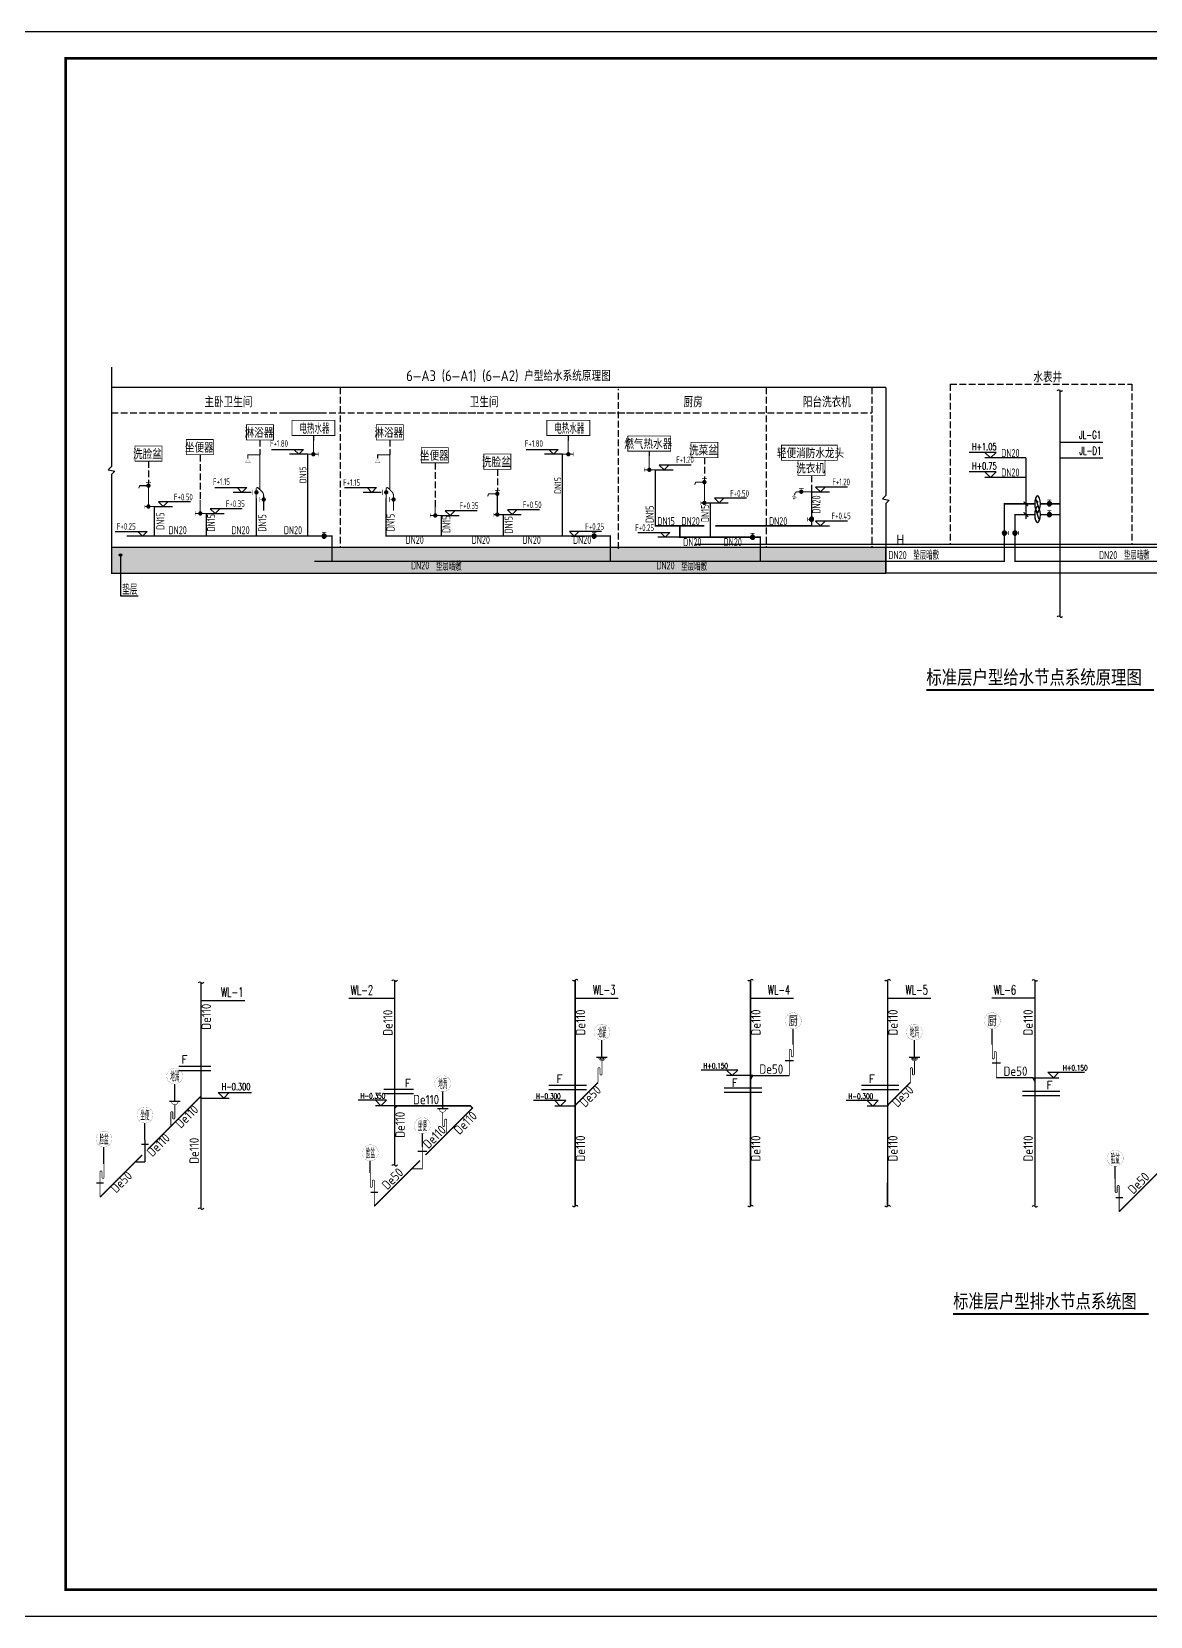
# Model space of a CAD drawing. Extents: x -287580 to -53108, y -522338 to -82629.
# Drawn here: x -115004 to -94034, y -480916 to -451216 of the extents above; entities that cross this region are included whole.
import ezdxf
from ezdxf.enums import TextEntityAlignment as Align

# ---------------------------------------------------------------- set-up
doc = ezdxf.new("R2010")
doc.units = 0
doc.header["$LTSCALE"] = 1000
doc.header["$MEASUREMENT"] = 0
doc.linetypes.add('CONTINOUS', pattern=[0])
doc.linetypes.add('DASH', pattern=[0.35, 0.25, -0.1])
for name, color, linetype in [('DIM_SYMB', 99, 'Continuous'), ('DIM_污水', 3, 'Continuous'), ('DIM_给水', 3, 'Continuous'), ('EQUIP_污水', 7, 'Continuous'), ('EQUIP_给水', 7, 'Continuous'), ('PIPE-污水', 2, 'Continuous'), ('PIPE-给水', 3, 'Continuous'), ('PUB_TITLE', 146, 'Continuous'), ('TWT_DIM', 3, 'Continuous'), ('TWT_ELEV', 3, 'Continuous'), ('TWT_IDEN', 3, 'Continuous'), ('TWT_TEXT', 7, 'Continuous'), ('VALVE_给水', 7, 'Continuous'), ('WP_G_DN', 4, 'Continuous'), ('WP_G_EV', 4, 'Continuous'), ('WP_G_PJ', 7, 'Continuous'), ('套管', 6, 'Continuous'), ('给排水标注', 4, 'Continuous')]:
    doc.layers.add(name, color=color, linetype=linetype)
doc.styles.add('-宋体', font='', dxfattribs={"width": 0.8})
doc.styles.add('-黑体', font='simhei.ttf', dxfattribs={"width": 0.8})
doc.styles.add('_TCH_AXIS', font='COMPLEX', dxfattribs={"bigfont": 'GBCBIG'})
doc.styles.add('_TWT_DIM_ELE', font='SIMPLEX', dxfattribs={"width": 0.8, "height": 2.7, "bigfont": 'HZTXT'})
doc.styles.add('_TWT_SANITARY', font='', dxfattribs={"width": 0.8, "height": 3})
doc.styles.add('_TWT_SERIAL', font='COMPLEX', dxfattribs={"width": 0.8, "height": 3, "bigfont": 'HZTXT'})
doc.styles.add('HZ', font='gbenor.shx', dxfattribs={"bigfont": 'gbcbig.shx'})
doc.styles.get("Standard").update_dxf_attribs({"font": 'gbenor.shx', "bigfont": 'gbcbig.shx'})
doc.styles.get('-宋体').set_extended_font_data('SimSun')
doc.styles.get('_TWT_SANITARY').set_extended_font_data('SimSun')

# ---------------------------------------------------------------- blocks, each defined once
blk = doc.blocks.new('$GS003_2')
at = {"const_width": 30}
blk.add_lwpolyline([(0, 0), (400, 0, -0.443942), (486, -95, 1.105826)], format="xyb", dxfattribs=at)
for points, const_width in [([(231, 100), (359, 100)], 15), ([(296, 0), (296, 100)], 10), ([(486, -95), (551, -133), (439, -154), (533, -182), (468, -193), (525, -207), (494, -228)], 10)]:
    blk.add_lwpolyline(points, dxfattribs=dict(const_width=const_width))
at = {"const_width": 62.5}
blk.add_lwpolyline([(265, 0, 1), (327, 0, 1)], format="xyb", close=True, dxfattribs=at)
at = {"style": 'HZ', "width": 0.7, "flags": 1}
for tag in ['UNIT', 'WHAT', 'SPEC']:
    blk.add_attdef(tag, (0, 0), '', height=0.001, dxfattribs=at)
blk = doc.blocks.new('$BG_1')
blk.add_lwpolyline([(10.23, 1.77), (-1.77, 1.77), (0, 0), (1.77, 1.77)])
at = {"style": 'HZ', "width": 0.7}
blk.add_attdef('BG', text='', height=2.5, dxfattribs=at).set_placement((4.22, 2.77), align=Align.CENTER)
blk = doc.blocks.new('$GS010_2')
for points, const_width in [([(0, 0), (320, 0)], 30), ([(170, 0), (170, 400)], 30), ([(318, -60), (318, 70)], 15)]:
    blk.add_lwpolyline(points, dxfattribs=dict(const_width=const_width))
at = {"const_width": 62.5}
blk.add_lwpolyline([(139, 0, -1), (201, 0, -1)], format="xyb", close=True, dxfattribs=at)
at = {"style": 'HZ', "width": 0.7, "flags": 1}
for tag in ['UNIT', 'WHAT', 'SPEC']:
    blk.add_attdef(tag, (0, 0), '', height=0.001, dxfattribs=at)
blk = doc.blocks.new('$GS002_2')
for points, const_width in [([(92, 700), (242, 700)], 15), ([(170, 702), (170, 0)], 30), ([(170, 602), (420, 602), (450, 527)], 30), ([(0, 0), (273, 0)], 30), ([(273, 44), (273, -56)], 15)]:
    blk.add_lwpolyline(points, dxfattribs=dict(const_width=const_width))
at = {"const_width": 62.5}
for points in [[(139, 602, 1), (201, 602, 1)], [(139, 2, 1), (201, 2, 1)]]:
    blk.add_lwpolyline(points, format="xyb", close=True, dxfattribs=at)
at = {"style": 'HZ', "width": 0.7, "flags": 1}
for tag in ['UNIT', 'WHAT', 'SPEC']:
    blk.add_attdef(tag, (0, 0), '', height=0.001, dxfattribs=at)
blk = doc.blocks.new('$GS013_2')
for points, const_width in [([(106, 606), (106, 1606)], 30), ([(106, 1606), (456, 1606), (456, 1506)], 30), ([(212, 526), (322, 526)], 5), ([(322, 451), (322, 601)], 15), ([(0, 320), (110, 320)], 5), ([(110, 245), (110, 395)], 15)]:
    blk.add_lwpolyline(points, dxfattribs=dict(const_width=const_width))
at = {"const_width": 5}
blk.add_lwpolyline([(456, 1506), (531, 1376), (381, 1376)], close=True, dxfattribs=at)
at = {"const_width": 30}
blk.add_lwpolyline([(0, 0), (0, 434, -0.174699), (37, 537), (151, 651, -0.473687), (212, 645), (212, 358)], format="xyb", dxfattribs=at)
at = {"const_width": 62.5}
for points in [[(178, 527, 1), (240, 527, 1)], [(-34, 321, 1), (28, 321, 1)]]:
    blk.add_lwpolyline(points, format="xyb", close=True, dxfattribs=at)
at = {"style": 'HZ', "width": 0.7, "flags": 1}
for tag in ['UNIT', 'WHAT', 'SPEC']:
    blk.add_attdef(tag, (0, 0), '', height=0.001, dxfattribs=at)
blk = doc.blocks.new('asdfsghh')
at = {"const_width": 11.9}
for points in [[(-1138458, 119338), (-1138380, 119338)], [(-1138419, 119295), (-1138419, 119338)]]:
    blk.add_lwpolyline(points, dxfattribs=at)
at = {"const_width": 39.5}
blk.add_lwpolyline([(-1138439, 119266, -1), (-1138399, 119266, -1)], format="xyb", close=True, dxfattribs=at)
blk.add_circle((-1138419, 119266), 39.8)
blk = doc.blocks.new('$TwtSys$00000132')
at = {"elevation": 0}
blk.add_lwpolyline([(7, -101, -0.575183), (0, 0, 0.604745), (-11, 101, 16.924828)], format="xyb", dxfattribs=at)
blk = doc.blocks.new('$ATTACHMENT$00000054')
at = {"const_width": 30}
blk.add_lwpolyline([(0, 0), (0, 944, -1), (75, 944), (75, 744, 1), (150, 744), (150, 1244)], format="xyb", dxfattribs=at)
blk = doc.blocks.new('$ATTACHMENT$00000196')
blk.add_line((53, 944), (-347, 944))
for points, const_width in [([(-25, 944, -1.067664), (-275, 944)], 20), ([(0, 0), (0, 512, 1), (-75, 512), (-75, 312, -1), (-150, 312), (-150, 810)], 30)]:
    blk.add_lwpolyline(points, format="xyb", dxfattribs=dict(const_width=const_width))
at = {"style": 'HZ', "flags": 1}
for tag in ['WHAT', 'SPEC', 'UNIT']:
    blk.add_attdef(tag, (-150, 810), '', height=0.001, dxfattribs=at)
blk = doc.blocks.new('$VALVE$00000742')
blk.add_line((-93, -93), (93, 93))
blk.add_lwpolyline([(93, 93, 0, 50, 0), (-13, 22, 50, 50, 0)], format="xyseb")
blk.add_circle((0, 0), 150)
for p in [(-150, 0), (150, 0)]:
    blk.add_point(p)

msp = doc.modelspace()

# ---------------------------------------------------------------- hatches: boundary and pattern name
h = msp.add_hatch()
h.set_pattern_fill('砂石碎砖', color=8, scale=250, style=0)
h.set_pattern_definition([(50, (-534845.23, -101894.75), (179.315046, -15.688034), [18.75, -206.25]), (355, (-534845.23, -101894.75), (-34.687833, 188.048033), [15, -165]), (100.4514, (-534830.29, -101896.06), (144.627345, 172.359886), [15.93505, -175.28553]), (46.1842, (-534845.23, -101844.75), (266.81026, -41.37975), [28.125, -309.375]), (96.6356, (-534823, -101848.2), (233.66568, 243.52947), [23.90257, -262.92825]), (351.1842, (-534845.23, -101844.75), (233.66549, 243.52965), [22.5, -247.5]), (21, (-534820.23, -101857.25), (149.226763, -100.654723), [18.75, -206.25]), (326, (-534820.23, -101857.25), (60.82883, 181.28751), [15, -165]), (71.4514, (-534807.8, -101865.64), (210.055657, 80.632624), [15.93505, -175.28553])])
h.paths.add_polyline_path([(-113508.6, -460884.7), (-113508.6, -461364.3), (-98993.8, -461364.3), (-98993.8, -460884.7)])
at = {"layer": 'PIPE-污水', "linetype": 'DASH'}
for points in [[(-101499.7, -470798.1), (-101512.1, -470792), (-101511.1, -470790)], [(-101499.7, -470798.1), (-101509.5, -470788.4), (-101511.1, -470790)], [(-101483.9, -470782.2), (-101493.6, -470772.5), (-101489.6, -470768.5)], [(-101483.9, -470782.2), (-101483.9, -470768.5), (-101489.6, -470768.5)], [(-96241.1, -470821.7), (-96231.4, -470812), (-96235.4, -470808)], [(-96241.1, -470821.7), (-96241.1, -470808), (-96235.4, -470808)], [(-96225.3, -470837.6), (-96215.5, -470827.9), (-96213.9, -470829.5)], [(-96225.3, -470837.6), (-96212.9, -470831.5), (-96213.9, -470829.5)], [(-111847.9, -471183.4), (-111857.6, -471173.6), (-111847.9, -471163.9)], [(-108153, -471347.5), (-108162.7, -471337.7), (-108158.7, -471333.7)], [(-108153, -471347.5), (-108153, -471333.7), (-108158.7, -471333.7)], [(-106780, -471347.5), (-106770.3, -471337.7), (-106774.3, -471333.7)], [(-106780, -471347.5), (-106780, -471333.7), (-106774.3, -471333.7)], [(-104801.5, -471322), (-104811.2, -471312.3), (-104813, -471314.1)], [(-98945, -471322), (-98954.7, -471312.3), (-98956.5, -471314.1)], [(-106739.9, -471387.6), (-106730.1, -471377.9), (-106720.4, -471387.6)], [(-106739.9, -471387.6), (-106730.1, -471397.3), (-106720.4, -471387.6)]]:
    msp.add_hatch(color=256, dxfattribs=at).paths.add_polyline_path(points)
at = {"layer": 'PIPE-污水'}
for points in [[(-111847.9, -471183.4), (-111838.1, -471173.6), (-111847.9, -471163.9)], [(-104801.5, -471322), (-104814.1, -471316.4), (-104813, -471314.1)], [(-98945, -471322), (-98957.6, -471316.4), (-98956.5, -471314.1)], [(-113033, -472401.9), (-113042.7, -472411.7), (-113038.7, -472415.7)], [(-113033, -472401.9), (-113033, -472415.7), (-113038.7, -472415.7)]]:
    msp.add_hatch(color=256, dxfattribs=at).paths.add_polyline_path(points)
at = {"layer": 'PIPE-给水'}
for points in [[(-96769.4, -460064.6), (-96769.4, -460050.9), (-96783.2, -460050.9)], [(-96769.4, -460064.6), (-96783.2, -460064.6), (-96783.2, -460050.9)], [(-96572.4, -460266.6), (-96572.4, -460252.9), (-96586.2, -460252.9)], [(-96572.4, -460266.6), (-96586.2, -460266.6), (-96586.2, -460252.9)], [(-103315.6, -460475.8), (-103315.6, -460489.6), (-103328.1, -460489.6)], [(-100385.3, -460475.8), (-100385.3, -460489.6), (-100372.8, -460489.6)], [(-112704.5, -460668.8), (-112704.5, -460682.6), (-112717, -460682.6)], [(-109371.1, -460668.8), (-109371.1, -460655.1), (-109358.6, -460655.1)], [(-108359.8, -460668.8), (-108359.8, -460682.6), (-108372.3, -460682.6)], [(-104154.8, -460668.8), (-104141, -460668.8), (-104141, -460655.1)], [(-104154.8, -460668.8), (-104154.8, -460655.1), (-104141, -460655.1)], [(-102853.5, -460689.8), (-102867.2, -460689.8), (-102867.2, -460703.6)], [(-102853.5, -460689.8), (-102853.5, -460703.6), (-102867.2, -460703.6)], [(-101343.5, -460689.8), (-101329.8, -460689.8), (-101329.8, -460676.1)], [(-101343.5, -460689.8), (-101343.5, -460676.1), (-101329.8, -460676.1)], [(-96769.4, -461145.5), (-96755.7, -461145.5), (-96755.7, -461158)], [(-96572.4, -461145.5), (-96586.2, -461145.5), (-96586.2, -461158)]]:
    msp.add_hatch(color=256, dxfattribs=at).paths.add_polyline_path(points)
at = {"layer": 'PIPE-给水', "linetype": 'Continuous'}
for points in [[(-103315.6, -460475.8), (-103328.1, -460475.8), (-103328.1, -460489.6)], [(-100385.3, -460475.8), (-100372.8, -460475.8), (-100372.8, -460489.6)], [(-112704.5, -460668.8), (-112717, -460668.8), (-112717, -460682.6)], [(-109371.1, -460668.8), (-109358.6, -460668.8), (-109358.6, -460655.1)], [(-108359.8, -460668.8), (-108372.3, -460668.8), (-108372.3, -460682.6)], [(-96769.4, -461145.5), (-96769.4, -461158), (-96755.7, -461158)], [(-96572.4, -461145.5), (-96572.4, -461158), (-96586.2, -461158)]]:
    msp.add_hatch(color=256, dxfattribs=at).paths.add_polyline_path(points)

# ---------------------------------------------------------------- linework, layer by layer
msp.add_line((-107596.4, -472205.4), (-107764.3, -472205.4))
for points in [[(-113508.6, -457502.8), (-113508.6, -459363.5), (-113572.2, -459427.1), (-113444.9, -459449.8), (-113508.6, -459513.5), (-113508.6, -461374.1)], [(-98993.8, -457884.7), (-113508.6, -457884.7)], [(-98993.8, -457884.7), (-98993.8, -459908.5), (-99057.4, -459972.1), (-98930.2, -459994.8), (-98993.8, -460058.5), (-98993.8, -461364.3)], [(-98993.8, -460884.7), (-113508.6, -460884.7)], [(-113508.6, -461364.3), (-98993.8, -461364.3), (-98993.8, -460884.7), (-113508.6, -460884.7)]]:
    msp.add_lwpolyline(points)
for points, const_width in [([(-112879.5, -472401.9), (-112879.5, -472401.9), (-112879.5, -471985.7)], 20), ([(-107880.4, -472528.1), (-107680.4, -472528.1), (-107680.4, -472115.3)], 15)]:
    msp.add_lwpolyline(points, dxfattribs=dict(const_width=const_width))
msp.add_circle((-113338.2, -461023.7), 24)
at = {"layer": 'DIM_SYMB', "const_width": 35}
for points in [[(-98232.6, -463555.4), (-93967.3, -463555.4)], [(-97730.9, -475248), (-94065.8, -475248)]]:
    msp.add_lwpolyline(points, dxfattribs=at)
at = {"layer": 'DIM_污水'}
for p, q in [((-111830.1, -469373.8, 0), (-111645.4, -469373.8, 0)), ((-111645.4, -469373.8, 0), (-111007.6, -469373.8, 0)), ((-108382.7, -469336.3, 0), (-109056.4, -469336.3, 0)), ((-108198, -469336.3, 0), (-108382.7, -469336.3, 0)), ((-104814.7, -469331.4, 0), (-104630, -469331.4, 0)), ((-104630, -469331.4, 0), (-104007.6, -469331.4, 0)), ((-101528.2, -469331.4, 0), (-101343.5, -469331.4, 0)), ((-101343.5, -469331.4, 0), (-100721.1, -469331.4, 0)), ((-98958.2, -469331.4, 0), (-98773.5, -469331.4, 0)), ((-98773.5, -469331.4, 0), (-98151.1, -469331.4, 0)), ((-96381.5, -469331.4, 0), (-97003.9, -469331.4, 0)), ((-96196.8, -469331.4, 0), (-96381.5, -469331.4, 0))]:
    msp.add_line(p, q, dxfattribs=at)
at = {"layer": 'DIM_给水'}
for p, q in [((-95727.9, -458908.6), (-95411.9, -458908.6)), ((-95411.9, -458908.6), (-94921.6, -458908.6)), ((-95727.9, -459203.6), (-95411.9, -459203.6)), ((-95411.9, -459203.6), (-94921.6, -459203.6))]:
    msp.add_line(p, q, dxfattribs=at)
at = {"layer": 'EQUIP_污水'}
for p, q in [((-112812.8, -472073.9), (-112946.2, -472073.9)), ((-113658.3, -472796, 0), (-113788.2, -472796, 0)), ((-108645.7, -472965.8, 0), (-108515.9, -472965.8, 0)), ((-94681.9, -473067.5, 0), (-94552.1, -473067.5, 0))]:
    msp.add_line(p, q, dxfattribs=at)
at = {"layer": 'PIPE-污水', "linetype": 'DASH', "ltscale": 0.5, "const_width": 27.5}
for points in [[(-111830.1, -469037.7), (-111829.2, -471202)], [(-108198, -469000.1), (-108198, -471392.4)], [(-104814.7, -468995.2), (-104815.6, -471354)], [(-101528.2, -468995.2), (-101529.8, -473217.5)], [(-98958.2, -468995.2), (-98959.1, -471354)], [(-96196.8, -468995.2), (-96195.2, -473217.5)], [(-104801.5, -471322), (-104387.5, -470908)], [(-101528.2, -470856.2), (-101499.7, -470798.1)], [(-101499.7, -470798.1), (-101483.9, -470782.2)], [(-101483.9, -470782.2), (-100802.7, -470782.2)], [(-98945, -471322), (-98531, -470908)], [(-96241.1, -470821.7), (-96922.3, -470821.7)], [(-96225.3, -470837.6), (-96241.1, -470821.7)], [(-96196.8, -470895.7), (-96225.3, -470837.6)], [(-111847.9, -471183.4), (-112396, -471731.5)], [(-111829.2, -471202), (-111828.4, -473260)], [(-108153, -471347.5), (-108198, -471392.4)], [(-106780, -471347.5), (-108153, -471347.5)], [(-106739.9, -471387.6), (-106780, -471347.5)], [(-108198, -471392.4), (-108198, -472461)], [(-106739.9, -471387.6), (-107225.3, -471873.1)], [(-104815.6, -471354), (-104816.3, -473217.5)], [(-98959.1, -471354), (-98959.8, -473217.5)], [(-112396, -471731.5), (-112824.5, -472160)], [(-107225.3, -471873.1), (-107621.3, -472269.1)], [(-93159.8, -471873.1), (-94617, -473330.3)], [(-113049.7, -472385.2), (-113723.3, -473058.8)], [(-112933.9, -472269.4), (-113049.7, -472385.2)], [(-107724.2, -472372), (-108580.8, -473228.5)]]:
    msp.add_lwpolyline(points, dxfattribs=at)
at = {"layer": 'PIPE-污水', "ltscale": 0.5, "const_width": 27.5}
for points in [[(-111829.2, -471202), (-111847.9, -471183.4)], [(-104815.6, -471354), (-104801.5, -471322)], [(-98959.1, -471354), (-98945, -471322)], [(-113033, -472401.9), (-113049.7, -472385.2)], [(-112879.5, -472401.9), (-113033, -472401.9)]]:
    msp.add_lwpolyline(points, dxfattribs=at)
at = {"layer": 'PIPE-给水', "ltscale": 0.5, "const_width": 27.5}
for points in [[(-95727.9, -457940), (-95727.9, -460064.6)], [(-96200, -460064.6), (-96769.4, -460064.6)], [(-96769.4, -460064.6), (-96769.4, -461145.5)], [(-95727.9, -460064.6), (-96095.9, -460064.6)], [(-95727.9, -460064.6), (-95727.9, -460266.6)], [(-96200, -460266.6), (-96572.4, -460266.6)], [(-96572.4, -460266.6), (-96572.4, -461145.5)], [(-95727.9, -460266.6), (-96095.9, -460266.6)], [(-95727.9, -460266.6), (-95727.9, -461145.5)], [(-103315.6, -460475.8), (-102853.5, -460475.8)], [(-102853.5, -460689.8), (-102853.5, -460475.8)], [(-102853.5, -460475.8), (-102397, -460475.8)], [(-102187.8, -460475.8), (-100385.3, -460475.8)], [(-111732.7, -460668.8), (-112704.5, -460668.8)], [(-110793, -460668.8), (-111732.7, -460668.8)], [(-109832.8, -460668.8), (-110793, -460668.8)], [(-109371.1, -460668.8), (-109832.8, -460668.8)], [(-108359.8, -460668.8), (-107327.4, -460668.8)], [(-107327.4, -460668.8), (-106164.1, -460668.8)], [(-106164.1, -460668.8), (-105054.8, -460668.8)], [(-105054.8, -460668.8), (-104154.8, -460668.8)], [(-104154.8, -460668.8), (-104154.8, -461145.5)], [(-102282.5, -460689.8), (-102853.5, -460689.8)], [(-101343.5, -460689.8), (-102282.5, -460689.8)], [(-101343.5, -460689.8), (-101343.5, -461145.5)], [(-95727.9, -461145.5), (-95727.9, -462177.1)]]:
    msp.add_lwpolyline(points, dxfattribs=at)
at = {"layer": 'PIPE-给水', "linetype": 'Continuous', "ltscale": 0.5, "const_width": 25}
for points in [[(-109832.8, -460668.8), (-109832.8, -459134.8)], [(-105054.8, -460668.8), (-105054.8, -459134.8)], [(-103315.6, -460475.8), (-103315.6, -459427)], [(-110793, -460668.8), (-110793, -459959.6)], [(-108359.8, -460668.8), (-108359.8, -459959.6)], [(-102282.5, -460689.8), (-102282.5, -460049)], [(-100385.3, -460475.8), (-100385.3, -459837.9)], [(-112704.5, -460668.8), (-112704.5, -460115.5)], [(-111732.7, -460668.8), (-111732.7, -460244.5)], [(-107327.4, -460668.8), (-107327.4, -460283.5)], [(-106164.1, -460668.8), (-106164.1, -460267.5)], [(-109371.1, -461145.5), (-109371.1, -460668.8)], [(-109371.1, -461145.5), (-109704.6, -461145.5)], [(-104154.8, -461145.5), (-109371.1, -461145.5)], [(-101343.5, -461145.5), (-104154.8, -461145.5)], [(-96769.4, -461145.5), (-101343.5, -461145.5)], [(-95727.9, -461145.5), (-96572.4, -461145.5)], [(-90831.1, -461145.5), (-95727.9, -461145.5)]]:
    msp.add_lwpolyline(points, dxfattribs=at)
at = {"layer": 'PUB_TITLE'}
msp.add_lwpolyline([(-115616, -480915.5), (-73566, -480915.5), (-73566, -451215.5), (-115616, -451215.5)], close=True, dxfattribs=at)
at = {"layer": 'PUB_TITLE', "const_width": 50}
msp.add_lwpolyline([(-114366, -480415.5), (-74066, -480415.5), (-74066, -451715.5), (-114366, -451715.5)], close=True, dxfattribs=at)
at = {"layer": 'TWT_DIM', "ltscale": 0.05}
for p, q in [((-104313.9, -470436.2), (-104313.9, -470115.9)), ((-100727.7, -470199.9, 0), (-100727.7, -469903, 0)), ((-98457.4, -470436.2), (-98457.4, -470115.9)), ((-96997.3, -470199.9, 0), (-96997.3, -469903, 0)), ((-112322.4, -471259.7), (-112322.4, -470939.4)), ((-107298.9, -471401.3), (-107298.9, -471081)), ((-112879.5, -471985.7), (-112879.5, -471669.8)), ((-107680.4, -472115.3), (-107680.4, -471868)), ((-113648.2, -472436.9), (-113648.2, -472121)), ((-108655.8, -472606.6, 0), (-108655.8, -472379.1, 0)), ((-94692, -472708.4, 0), (-94692, -472480.8, 0))]:
    msp.add_line(p, q, dxfattribs=at)
at = {"layer": 'TWT_ELEV'}
for p, q in [((-96926.9, -459100.6), (-97429.4, -459100.6)), ((-97031.9, -459205.6), (-97136.9, -459100.6)), ((-97031.9, -459205.6), (-96926.9, -459100.6)), ((-96932.4, -459205.6), (-97136.9, -459205.6)), ((-96366.4, -459205.6), (-96958.9, -459205.6)), ((-96366.4, -459205.6), (-96366.4, -460348.5)), ((-96926.9, -459464.1), (-97429.4, -459464.1)), ((-97031.9, -459569.1), (-97136.9, -459464.1)), ((-96932.4, -459569.1), (-97136.9, -459569.1)), ((-97031.9, -459569.1), (-96926.9, -459464.1)), ((-96366.4, -459569.1), (-96958.9, -459569.1)), ((-101767.8, -470677.2), (-102456.8, -470677.2)), ((-101872.8, -470782.2), (-101977.8, -470677.2)), ((-101872.8, -470782.2), (-101767.8, -470677.2)), ((-95852.2, -470821.7), (-95957.2, -470716.7)), ((-95957.2, -470716.7), (-95268.2, -470716.7)), ((-95852.2, -470821.7), (-95747.2, -470716.7)), ((-101483.9, -470782.2), (-101977.8, -470782.2)), ((-96241.1, -470821.7), (-95747.2, -470821.7)), ((-108351.5, -471242.5), (-108884.1, -471242.5)), ((-108456.5, -471347.5), (-108561.5, -471242.5)), ((-108456.5, -471347.5), (-108351.5, -471242.5)), ((-104989.9, -471249), (-105594.9, -471249)), ((-105094.9, -471354), (-105199.9, -471249)), ((-105094.9, -471354), (-104989.9, -471249)), ((-99133.4, -471249), (-99738.4, -471249)), ((-99238.4, -471354), (-99343.4, -471249)), ((-99238.4, -471354), (-99133.4, -471249)), ((-108153, -471347.5), (-108561.5, -471347.5)), ((-104815.6, -471354), (-105199.9, -471354)), ((-98959.1, -471354), (-99343.4, -471354))]:
    msp.add_line(p, q, dxfattribs=at)
at = {"layer": 'TWT_ELEV', "linetype": 'CONTINOUS'}
for p, q in [((-111829.2, -471202), (-111299.2, -471202)), ((-111404.2, -471202), (-111509.2, -471097)), ((-111509.2, -471097), (-110883.8, -471097)), ((-111404.2, -471202), (-111299.2, -471097))]:
    msp.add_line(p, q, dxfattribs=at)
at = {"layer": 'TWT_ELEV', "const_width": 20}
for points in [[(-96409.2, -460021.9), (-96323.7, -460107.4)], [(-96409.2, -460223.9), (-96323.7, -460309.4)]]:
    msp.add_lwpolyline(points, dxfattribs=at)
at = {"layer": 'TWT_IDEN', "const_width": 2.5}
for points in [[(-104163.9, -469965.9, 1), (-104463.9, -469965.9, 1)], [(-100577.7, -469753, 1), (-100877.7, -469753, 1)], [(-98307.4, -469965.9, 1), (-98607.4, -469965.9, 1)], [(-96847.3, -469753, 1), (-97147.3, -469753, 1)], [(-112172.4, -470789.4, 1), (-112472.4, -470789.4, 1)], [(-107148.9, -470931, 1), (-107448.9, -470931, 1)], [(-112729.5, -471519.8, 1), (-113029.5, -471519.8, 1)], [(-107530.4, -471718, 1), (-107830.4, -471718, 1)], [(-113498.2, -471971, 1), (-113798.2, -471971, 1)], [(-108505.8, -472229.1, 1), (-108805.8, -472229.1, 1)], [(-94542, -472330.8, 1), (-94842, -472330.8, 1)]]:
    msp.add_lwpolyline(points, format="xyb", close=True, dxfattribs=at)
at = {"layer": 'WP_G_DN', "linetype": 'DASH', "ltscale": 0.5}
msp.add_line((-97784.4, -457824.1), (-94378, -457824.1), dxfattribs=at)
for points in [[(-109220.7, -457884.7), (-109220.7, -460884.7)], [(-104004.6, -460906.3), (-104004.6, -457906.3)], [(-101237.2, -457884.7), (-101237.2, -460884.7)], [(-99252.9, -457884.7), (-99252.9, -460884.7)], [(-97784.4, -457824.1), (-97784.4, -460824.1)], [(-94378, -457824.1), (-94378, -460824.1)], [(-113508.6, -458358), (-109585.9, -458358)], [(-110302.4, -458358), (-106595, -458358)], [(-107355.6, -458358), (-103132.6, -458358)], [(-104537, -458358), (-99252.9, -458358)], [(-111843.2, -459144.9), (-111843.2, -459985.5)], [(-110724.1, -458867.2), (-110724.1, -459148.1)], [(-108290.8, -458867.2), (-108290.8, -459148.1)], [(-112815, -459265.8), (-112815, -459660.5)], [(-107437.9, -459296.9), (-107437.9, -460137.5)], [(-106274.6, -459417.8), (-106274.6, -459812.5)], [(-102393, -459199.3), (-102393, -459594)], [(-100385.3, -459535), (-100385.3, -459837.9)]]:
    msp.add_lwpolyline(points, dxfattribs=at)
at = {"layer": 'WP_G_DN', "const_width": 15}
for points in [[(-110124.8, -458499.6), (-109319.8, -458499.6), (-109319.8, -458785.1), (-110124.8, -458785.1)], [(-105346.8, -458499.6), (-104541.8, -458499.6), (-104541.8, -458785.1), (-105346.8, -458785.1)], [(-111597.9, -458859.4), (-112102.9, -458859.4), (-112102.9, -459144.9), (-111597.9, -459144.9)], [(-110471.6, -458581.8), (-110976.6, -458581.8), (-110976.6, -458867.2), (-110471.6, -458867.2)], [(-108038.4, -458581.8), (-108543.3, -458581.8), (-108543.3, -458867.2), (-108038.4, -458867.2)], [(-103023.7, -458791.9), (-103828.6, -458791.9), (-103828.6, -459077.3), (-103023.7, -459077.3)], [(-112562.6, -458980.4), (-113067.5, -458980.4), (-113067.5, -459265.8), (-112562.6, -459265.8)], [(-107192.7, -459011.4), (-107697.6, -459011.4), (-107697.6, -459296.9), (-107192.7, -459296.9)], [(-106022.2, -459132.4), (-106527.1, -459132.4), (-106527.1, -459417.8), (-106022.2, -459417.8)], [(-102140.5, -458913.9), (-102645.5, -458913.9), (-102645.5, -459199.3), (-102140.5, -459199.3)], [(-99900.7, -458964.1), (-100948.3, -458964.1), (-100948.3, -459249.6), (-99900.7, -459249.6)], [(-100132.8, -459249.6), (-100637.8, -459249.6), (-100637.8, -459535), (-100132.8, -459535)]]:
    msp.add_lwpolyline(points, close=True, dxfattribs=at)
at = {"layer": 'WP_G_DN'}
for points in [[(-109722.3, -458785.1), (-109722.3, -458874.8)], [(-104944.3, -458785.1), (-104944.3, -458874.8)], [(-103426.1, -459077.3), (-103426.1, -459167)], [(-113338.2, -461023.7), (-113338.2, -461790), (-113009.6, -461790)]]:
    msp.add_lwpolyline(points, dxfattribs=at)
at = {"layer": 'WP_G_EV'}
for p, q in [((-109832.8, -459134.8), (-110170.4, -459134.8)), ((-105054.8, -459134.8), (-105392.4, -459134.8)), ((-103315.6, -459427), (-102978, -459427)), ((-110887.8, -459849.9), (-111225.4, -459849.9)), ((-108454.6, -459849.9), (-108792.2, -459849.9)), ((-102282.5, -460049), (-101944.9, -460049)), ((-100385.3, -459837.9), (-100047.7, -459837.9)), ((-112704.5, -460115.5), (-112366.9, -460115.5)), ((-111732.7, -460244.5), (-111395, -460244.5)), ((-107327.4, -460283.5), (-106989.8, -460283.5)), ((-106164.1, -460267.5), (-105826.5, -460267.5)), ((-100385.3, -460475.8), (-100047.7, -460475.8)), ((-112655.8, -460668.8), (-113220.8, -460668.8)), ((-111205.5, -460668.8), (-111543.1, -460668.8)), ((-111099.8, -460668.8), (-111356.8, -460668.8)), ((-104882.1, -460668.8), (-104643.1, -460668.8)), ((-103029.5, -460689.8), (-103268.5, -460689.8)), ((-102803.5, -460689.8), (-103268.5, -460689.8))]:
    msp.add_line(p, q, dxfattribs=at)
at = {"layer": '套管'}
for p, q in [((-89680.4, -460824.1), (-102565.4, -460824.1)), ((-93667.5, -460884.7), (-99646.8, -460884.7))]:
    msp.add_line(p, q, dxfattribs=at)
at = {"layer": '给排水标注'}
msp.add_line((-93180.8, -461364.3), (-98993.8, -461364.3), dxfattribs=at)
at = {"layer": '给排水标注', "linetype": 'DASH'}
msp.add_line((-113338.2, -461790), (-113009.6, -461790), dxfattribs=at)
at = {"layer": '给排水标注', "ltscale": 0.05}
for p, q in [((-111645.4, -470613.7, 0), (-112245.9, -470613.7, 0)), ((-111645.4, -470693.8, 0), (-112245.9, -470693.8, 0)), ((-100725.9, -470503.7, 0), (-100879.5, -470503.7, 0)), ((-96999.1, -470543.2, 0), (-96845.5, -470543.2, 0)), ((-107849, -471040.9, 0), (-108404.6, -471040.9, 0)), ((-105306.4, -470961.7, 0), (-104604.1, -470961.7, 0)), ((-105306.4, -471041.8, 0), (-104604.1, -471041.8, 0)), ((-102019.9, -471009.2, 0), (-101317.6, -471009.2, 0)), ((-99449.9, -470961.7, 0), (-98747.6, -470961.7, 0)), ((-99449.9, -471041.8, 0), (-98747.6, -471041.8, 0)), ((-107849, -471121, 0), (-108404.6, -471121, 0)), ((-102019.9, -471089.3, 0), (-101317.6, -471089.3, 0)), ((-95728.1, -471079.8, 0), (-96430.4, -471079.8, 0)), ((-95728.1, -471159.9, 0), (-96430.4, -471159.9, 0))]:
    msp.add_line(p, q, dxfattribs=at)
at = {"layer": '给排水标注', "linetype": 'Continuous'}
for points in [[(-104277.8, -470440.3), (-104347.2, -470440.3), (-104347.2, -470470), (-104277.8, -470470)], [(-98421.3, -470440.3), (-98490.7, -470440.3), (-98490.7, -470470), (-98421.3, -470470)]]:
    msp.add_lwpolyline(points, close=True, dxfattribs=at)

# ---------------------------------------------------------------- block references
at = {"yscale": 0.6499999999068677, "zscale": 0.6499999999068677}
for name, p, xscale in [('$GS013_2', (-110655.2, -460192), -0.6499999999068677), ('$GS010_2', (-109832.8, -459134.8), 0.6499999999068677), ('$GS013_2', (-108221.9, -460192), -0.6499999999068677), ('$GS010_2', (-105054.8, -459134.8), 0.6499999999068677), ('$GS010_2', (-103315.6, -459427), -0.6499999999068677), ('$GS010_2', (-111732.7, -460244.5), -0.6499999999068677), ('$GS010_2', (-107327.4, -460283.5), -0.6499999999068677)]:
    msp.add_blockref(name, p, dxfattribs=dict(at, xscale=xscale))
at = {"layer": 'EQUIP_污水', "xscale": 0.5, "zscale": 0.5}
for name, p, yscale, rotation in [('$TwtSys$00000132', (-111830.1, -469037.7), 0.5, 270), ('$TwtSys$00000132', (-108198, -469000.1), 0.5, 270), ('$TwtSys$00000132', (-104814.7, -468995.2), -0.5, 270), ('$TwtSys$00000132', (-101528.2, -468995.2), -0.5, 270), ('$TwtSys$00000132', (-98958.2, -468995.2), -0.5, 270), ('$TwtSys$00000132', (-96196.8, -468995.2), 0.5, 270), ('$ATTACHMENT$00000196', (-104387.5, -470908), -0.5, 180), ('$ATTACHMENT$00000196', (-98531, -470908), -0.5, 180), ('$ATTACHMENT$00000054', (-96922.3, -470821.7), -0.5, 180), ('$ATTACHMENT$00000196', (-112396, -471731.5), -0.5, 180), ('$TwtSys$00000132', (-108198, -472461), 0.5, 270), ('$ATTACHMENT$00000054', (-108580.8, -473228.5), -0.5, 180), ('$ATTACHMENT$00000054', (-94617, -473330.3), -0.5, 180), ('$TwtSys$00000132', (-111830.1, -473272.7), 0.5, 270), ('$TwtSys$00000132', (-104814.7, -473230.2), -0.5, 270), ('$TwtSys$00000132', (-101528.2, -473230.2), -0.5, 270), ('$TwtSys$00000132', (-98958.2, -473230.2), -0.5, 270), ('$TwtSys$00000132', (-96196.8, -473230.2), 0.5, 270)]:
    msp.add_blockref(name, p, dxfattribs=dict(at, yscale=yscale, rotation=rotation))
at = {"layer": 'EQUIP_污水', "xscale": 0.5, "yscale": 0.5, "zscale": 0.5}
for name, p in [('$ATTACHMENT$00000054', (-100802.7, -470782.2)), ('$ATTACHMENT$00000196', (-107225.3, -471873.1)), ('$ATTACHMENT$00000054', (-113723.3, -473058.8))]:
    msp.add_blockref(name, p, dxfattribs=at)
at = {"layer": 'EQUIP_给水', "xscale": 0.5, "yscale": 0.5, "zscale": 0.5, "rotation": 270}
for p in [(-95727.9, -457940), (-95727.9, -462177.1)]:
    msp.add_blockref('$TwtSys$00000132', p, dxfattribs=at)
at = {"layer": 'VALVE_给水', "xscale": 0.3471562499999999, "yscale": -1, "zscale": 0.3471562499999999, "rotation": 180}
for p in [(-96148, -460064.6), (-96148, -460266.6)]:
    msp.add_blockref('$VALVE$00000742', p, dxfattribs=at)
at = {"layer": 'WP_G_EV'}
ref = msp.add_blockref('$BG_1', (-109998.6, -459134.8), dxfattribs=dict(at, xscale=-50, yscale=50, zscale=50))
ref.add_attrib('BG', 'F+1.80', dxfattribs={"layer": '0', "height": 125, "style": 'HZ', "width": 0.7}).set_placement((-110367.5, -458996.4), align=Align.CENTER)
ref = msp.add_blockref('$BG_1', (-105220.6, -459134.8), dxfattribs=dict(at, xscale=-50, yscale=50, zscale=50))
ref.add_attrib('BG', 'F+1.80', dxfattribs={"layer": '0', "height": 125, "style": 'HZ', "width": 0.7}).set_placement((-105589.5, -458996.4), align=Align.CENTER)
ref = msp.add_blockref('$BG_1', (-103149.8, -459427), dxfattribs=dict(at, xscale=50, yscale=50, zscale=50))
ref.add_attrib('BG', 'F+1.20', dxfattribs={"layer": '0', "height": 125, "rotation": 360, "style": 'HZ', "width": 0.7}).set_placement((-102756.8, -459302.3), align=Align.CENTER)
ref = msp.add_blockref('$BG_1', (-111061.7, -459849.9), dxfattribs=dict(at, xscale=-50, yscale=50, zscale=50))
ref.add_attrib('BG', 'F+1.15', dxfattribs={"layer": '0', "height": 125, "style": 'HZ', "width": 0.7}).set_placement((-111445.9, -459711.5), align=Align.CENTER)
ref = msp.add_blockref('$BG_1', (-108628.5, -459849.9), dxfattribs=dict(at, xscale=-50, yscale=50, zscale=50))
ref.add_attrib('BG', 'F+1.15', dxfattribs={"layer": '0', "height": 125, "style": 'HZ', "width": 0.7}).set_placement((-109005.3, -459728.3), align=Align.CENTER)
ref = msp.add_blockref('$BG_1', (-100219.5, -459837.9), dxfattribs=dict(at, xscale=50, yscale=50, zscale=50))
ref.add_attrib('BG', 'F+1.20', dxfattribs={"layer": '0', "height": 125, "rotation": 360, "style": 'HZ', "width": 0.7}).set_placement((-99829.3, -459715.8), align=Align.CENTER)
ref = msp.add_blockref('$BG_1', (-112538.7, -460115.5), dxfattribs=dict(at, xscale=50, yscale=50, zscale=50))
ref.add_attrib('BG', 'F+0.50', dxfattribs={"layer": '0', "height": 125, "rotation": 360, "style": 'HZ', "width": 0.7}).set_placement((-112159.8, -460000.8), align=Align.CENTER)
ref = msp.add_blockref('$BG_1', (-111566.8, -460244.5), dxfattribs=dict(at, xscale=50, yscale=50, zscale=50))
ref.add_attrib('BG', 'F+0.35', dxfattribs={"layer": '0', "height": 125, "rotation": 360, "style": 'HZ', "width": 0.7}).set_placement((-111186.3, -460126.3), align=Align.CENTER)
ref = msp.add_blockref('$BG_1', (-107161.6, -460283.5), dxfattribs=dict(at, xscale=50, yscale=50, zscale=50))
ref.add_attrib('BG', 'F+0.35', dxfattribs={"layer": '0', "height": 125, "rotation": 360, "style": 'HZ', "width": 0.7}).set_placement((-106803.8, -460162.8), align=Align.CENTER)
ref = msp.add_blockref('$BG_1', (-105998.3, -460267.5), dxfattribs=dict(at, xscale=50, yscale=50, zscale=50))
ref.add_attrib('BG', 'F+0.50', dxfattribs={"layer": '0', "height": 125, "rotation": 360, "style": 'HZ', "width": 0.7}).set_placement((-105621.3, -460145.3), align=Align.CENTER)
ref = msp.add_blockref('$BG_1', (-102116.7, -460049), dxfattribs=dict(at, xscale=50, yscale=50, zscale=50))
ref.add_attrib('BG', 'F+0.50', dxfattribs={"layer": '0', "height": 125, "rotation": 360, "style": 'HZ', "width": 0.7}).set_placement((-101733.3, -459932.8), align=Align.CENTER)
ref = msp.add_blockref('$BG_1', (-100219.5, -460475.8), dxfattribs=dict(at, xscale=50, yscale=50, zscale=50))
ref.add_attrib('BG', 'F+0.45', dxfattribs={"layer": '0', "height": 125, "rotation": 360, "style": 'HZ', "width": 0.7}).set_placement((-99829.3, -460353.7), align=Align.CENTER)
ref = msp.add_blockref('$BG_1', (-112927.3, -460668.8), dxfattribs=dict(at, xscale=-50, yscale=50, zscale=50))
ref.add_attrib('BG', 'F+0.25', dxfattribs={"layer": '0', "height": 125, "style": 'HZ', "width": 0.7}).set_placement((-113229.8, -460550.6), align=Align.CENTER)
ref = msp.add_blockref('$BG_1', (-104832.8, -460668.8), dxfattribs=dict(at, xscale=50, yscale=50, zscale=50))
ref.add_attrib('BG', 'F+0.25', dxfattribs={"layer": '0', "height": 125, "rotation": 360, "style": 'HZ', "width": 0.7}).set_placement((-104449.4, -460552.6), align=Align.CENTER)
ref = msp.add_blockref('$BG_1', (-103130.3, -460689.8), dxfattribs=dict(at, xscale=-50, yscale=50, zscale=50))
ref.add_attrib('BG', 'F+0.25', dxfattribs={"layer": '0', "height": 125, "style": 'HZ', "width": 0.7}).set_placement((-103513.7, -460573.6), align=Align.CENTER)
at = {"layer": 'WP_G_PJ', "xscale": -0.6499999999068677, "yscale": 0.6499999999068677, "zscale": 0.6499999999068677}
for name, p in [('$GS002_2', (-112704.5, -460115.5)), ('$GS002_2', (-102282.5, -460049)), ('$GS002_2', (-106164.1, -460267.5)), ('$GS003_2', (-100385.3, -459837.9))]:
    msp.add_blockref(name, p, dxfattribs=at)
at = {"layer": '给排水标注', "xscale": -1}
for p in [(-1234345.3, -579330.4), (-1234345.3, -579532.4), (-1247940.7, -579934.6), (-1242878.7, -579934.6), (-1239909.1, -579955.6)]:
    msp.add_blockref('asdfsghh', p, dxfattribs=at)
for p, rotation in [((18880.5, -1598772.7), 90), ((-216035.2, 677806.2), 270), ((-215838.2, 677806.2), 270)]:
    msp.add_blockref('asdfsghh', p, dxfattribs=dict(at, rotation=rotation))

# ---------------------------------------------------------------- texts
at = {"layer": 'DIM_SYMB', "color": 7, "width": 0.8}
for s, height, style, p in [('标准层户型给水节点系统原理图', 264.346, '-宋体', (-98232.6, -463447)), ('标准层户型排水节点系统图', 262.869, '-黑体', (-97730.9, -475139.8))]:
    msp.add_text(s, height=height, dxfattribs=dict(at, style=style)).set_placement(p)
at = {"layer": 'DIM_污水', "color": 7, "style": '_TWT_SERIAL', "width": 0.64}
for s, p in [('WL-1', (-111453.3, -469303.8, 0)), ('WL-2', (-109021.4, -469266.3, 0)), ('WL-3', (-104479.9, -469261.4, 0)), ('WL-4', (-101204.1, -469261.4, 0)), ('WL-5', (-98623.4, -469261.4, 0)), ('WL-6', (-96968.9, -469261.4, 0))]:
    msp.add_text(s, height=175, dxfattribs=at).set_placement(p)
at = {"layer": 'DIM_给水', "color": 7, "style": '_TWT_SERIAL', "width": 0.64}
for s, p in [('JL-G1', (-95367.6, -458848.6)), ('JL-D1', (-95363, -459143.6))]:
    msp.add_text(s, height=150, dxfattribs=at).set_placement(p)
at = {"layer": 'TWT_ELEV', "color": 7, "style": '_TWT_DIM_ELE', "width": 0.64}
for s, height, p in [('H+1.05', 135, (-97377.7, -459060.1)), ('H+0.75', 135, (-97375.2, -459423.6)), ('H+0.150', 100, (-102413.3, -470647.2)), ('H+0.150', 100, (-95673.3, -470686.7)), ('H-0.350', 100, (-108838.8, -471212.5)), ('H-0.300', 100, (-105549.6, -471219)), ('H-0.300', 100, (-99693.1, -471219))]:
    msp.add_text(s, height=height, dxfattribs=at).set_placement(p)
at = {"layer": 'TWT_ELEV', "color": 7, "linetype": 'CONTINOUS', "style": '_TWT_DIM_ELE', "width": 0.64}
msp.add_text('H-0.300', height=135, dxfattribs=at).set_placement((-111441.9, -471056.5))
at = {"layer": 'TWT_TEXT', "style": '_TWT_SANITARY'}
for s, height, width, p, p2 in [('厨', 169.7, 0.874023, (-100812.5, -469837.8), (-100642.8, -469837.8)), ('厨', 169.7, 0.874023, (-97082.2, -469837.8), (-96912.5, -469837.8)), ('地漏', 169.71, 0.437012, (-104398.8, -470050.8), (-104229.1, -470050.8)), ('地漏', 169.71, 0.437012, (-98542.3, -470050.8), (-98372.6, -470050.8)), ('地漏', 169.71, 0.437012, (-112407.3, -470874.3), (-112237.6, -470874.3)), ('地漏', 169.71, 0.437012, (-107383.8, -471015.9), (-107214.1, -471015.9)), ('坐便', 169.71, 0.437012, (-112964.4, -471604.6), (-112794.6, -471604.6)), ('坐便', 169.71, 0.437012, (-107765.2, -471802.9), (-107595.5, -471802.9)), ('脸盆', 169.71, 0.437012, (-113733.1, -472055.8), (-113563.4, -472055.8)), ('脸盆', 169.71, 0.437012, (-108740.6, -472313.9), (-108570.9, -472313.9)), ('脸盆', 169.71, 0.437012, (-94776.9, -472415.7), (-94607.2, -472415.7))]:
    msp.add_text(s, height=height, dxfattribs=dict(at, width=width)).set_placement(p, p2, align=Align.FIT)
at = {"layer": 'WP_G_DN', "style": 'HZ'}
for s, height, rotation, width, p in [('电热水器', 200, 0.02419, 0.7, (-109703.4, -458640.9)), ('电热水器', 200, 0.02419, 0.7, (-104925.4, -458640.9)), ('DN15', 125, 90, 0.8, (-109919.3, -459522)), ('DN15', 125, 90, 0.8, (-105141.3, -459720)), ('DN20', 150, 90, 0.8, (-100294.8, -460078.3)), ('DN15', 150, 90, 0.8, (-112591, -460389.1)), ('DN15', 150, 90, 0.8, (-111639.6, -460419.2)), ('DN15', 150, 90, 0.8, (-110681, -460424.1)), ('DN15', 150, 90, 0.8, (-108275.8, -460414.5)), ('DN15', 150, 90, 0.8, (-107230, -460447.6)), ('DN15', 150, 90, 0.8, (-106062.2, -460458.9)), ('DN15', 150, 90, 0.8, (-103419.1, -460259.5)), ('DN15', 150, 90, 0.8, (-102380.4, -460243.6)), ('垫层', 200, 359.97581, 0.7, (-113163.5, -461659.3))]:
    msp.add_text(s, height=height, rotation=rotation, dxfattribs=dict(at, width=width)).set_placement(p, align=Align.MIDDLE)
at = {"layer": 'WP_G_DN', "style": 'HZ', "width": 0.8}
for s, p in [('DN20', (-96657.4, -459112.3)), ('DN20', (-96657.4, -459475.8)), ('DN15', (-103110.5, -460389)), ('DN20', (-102651, -460389)), ('DN20', (-101009.5, -460389)), ('DN20', (-102619.2, -460781.4)), ('DN20', (-101861.7, -460781.4))]:
    msp.add_text(s, height=150, dxfattribs=at).set_placement(p, align=Align.MIDDLE)
for s, p in [('DN20', (-112267.2, -460633.3)), ('DN20', (-111089.2, -460633.3)), ('DN20', (-110105.2, -460633.3)), ('DN20', (-107824.1, -460815.7)), ('DN20', (-106584.6, -460815.7)), ('DN20', (-105629.6, -460815.7)), ('DN20', (-104684.6, -460815.7)), ('垫层暗敷', (-98235.3, -461108.7)), ('垫层暗敷', (-94288.3, -461108.7)), ('DN20', (-107721.1, -461292.5)), ('垫层暗敷', (-107184.3, -461314.7)), ('DN20', (-103122.1, -461292.5)), ('垫层暗敷', (-102585.3, -461314.7)), ('DN20', (-98772.1, -461100)), ('DN20', (-94825.1, -461100))]:
    msp.add_text(s, height=150, dxfattribs=at).set_placement(p, align=Align.CENTER)
at = {"layer": '给排水标注', "ltscale": 0.2}
for s, height, p in [('6—A3 (6—A1) (6—A2) 户型给水系统原理图', 200, (-106066.7, -457663.2)), ('水表井', 200, (-95956.9, -457680.1)), ('主卧卫生间', 200, (-111315.5, -458145)), ('卫生间', 200, (-106522.4, -458145)), ('厨房', 200, (-102603, -458145)), ('阳台洗衣机', 200, (-100097.8, -458145)), ('淋浴器', 180, (-110743, -458723)), ('淋浴器', 180, (-108309.7, -458723)), ('燃气热水器', 180, (-103445, -458933.1)), ('洗脸盆', 180, (-112833.9, -459121.6)), ('坐便器', 180, (-111862, -459000.6)), ('坐便器', 180, (-107456.8, -459152.6)), ('洗菜盆', 180, (-102411.9, -459055.1)), ('轻便消防水龙头', 180, (-100404.2, -459105.8)), ('洗脸盆', 180, (-106293.5, -459273.6)), ('洗衣机', 180, (-100404.2, -459390.8)), ('H', 200, (-98720.3, -460740.7))]:
    msp.add_text(s, height=height, dxfattribs=at).set_placement(p, align=Align.MIDDLE)
for s, rotation, p in [('De110', 90, (-111643.7, -469921, 0)), ('De110', 90, (-104626.9, -470029.8, 0)), ('De110', 90, (-101340.4, -470029.8, 0)), ('De110', 90, (-98770.4, -470029.8, 0)), ('De110', 90, (-96238.7, -470029.8, 0)), ('De110', 90, (-108239.9, -470034.7, 0)), ('De50', 45, (-104628.6, -471388.4, 0)), ('De50', 45, (-98772.1, -471388.4, 0)), ('De110', 45, (-112206.1, -471782.1, 0)), ('De110', 360, (-107854.1, -471318.2, 0)), ('De110', 90, (-108009.3, -471946.7, 0)), ('De110', 45, (-106984.2, -471901.5, 0)), ('De110', 45, (-112740.1, -472316.1, 0)), ('De110', 45, (-107566.4, -472165.7, 0)), ('De110', 90, (-104628.6, -472391.3, 0)), ('De110', 90, (-101342.1, -472391.3, 0)), ('De110', 90, (-98772.1, -472391.3, 0)), ('De110', 90, (-96237.1, -472391.3, 0)), ('De110', 90, (-111870.4, -472433.8, 0)), ('De50', 45, (-108335.3, -472934.7, 0)), ('De50', 45, (-113418.6, -472994.6, 0)), ('De50', 45, (-94351, -473015.8, 0))]:
    msp.add_text(s, height=175, rotation=rotation, dxfattribs=at).set_placement(p)
at = {"layer": '给排水标注', "ltscale": 0.05, "style": '_TCH_AXIS', "width": 0.965102}
for p, p2 in [((-112193.9, -470554.4, 0), (-112083.6, -470554.4, 0)), ((-108006.5, -471001, 0), (-107896.3, -471001, 0)), ((-105166.7, -470917.7, 0), (-105056.4, -470917.7, 0)), ((-101880.2, -470989.2, 0), (-101769.9, -470989.2, 0)), ((-99310.2, -470917.7, 0), (-99199.9, -470917.7, 0)), ((-95978.1, -471035.8, 0), (-95867.8, -471035.8, 0))]:
    msp.add_text('F', height=150, dxfattribs=at).set_placement(p, p2, align=Align.FIT)
at = {"layer": '给排水标注', "ltscale": 0.2}
for p in [(-101362.8, -470746.6, 0), (-96785.2, -470786.1, 0)]:
    msp.add_text('De50', height=175, dxfattribs=at).set_placement(p)

doc.saveas('drawing.dxf')
